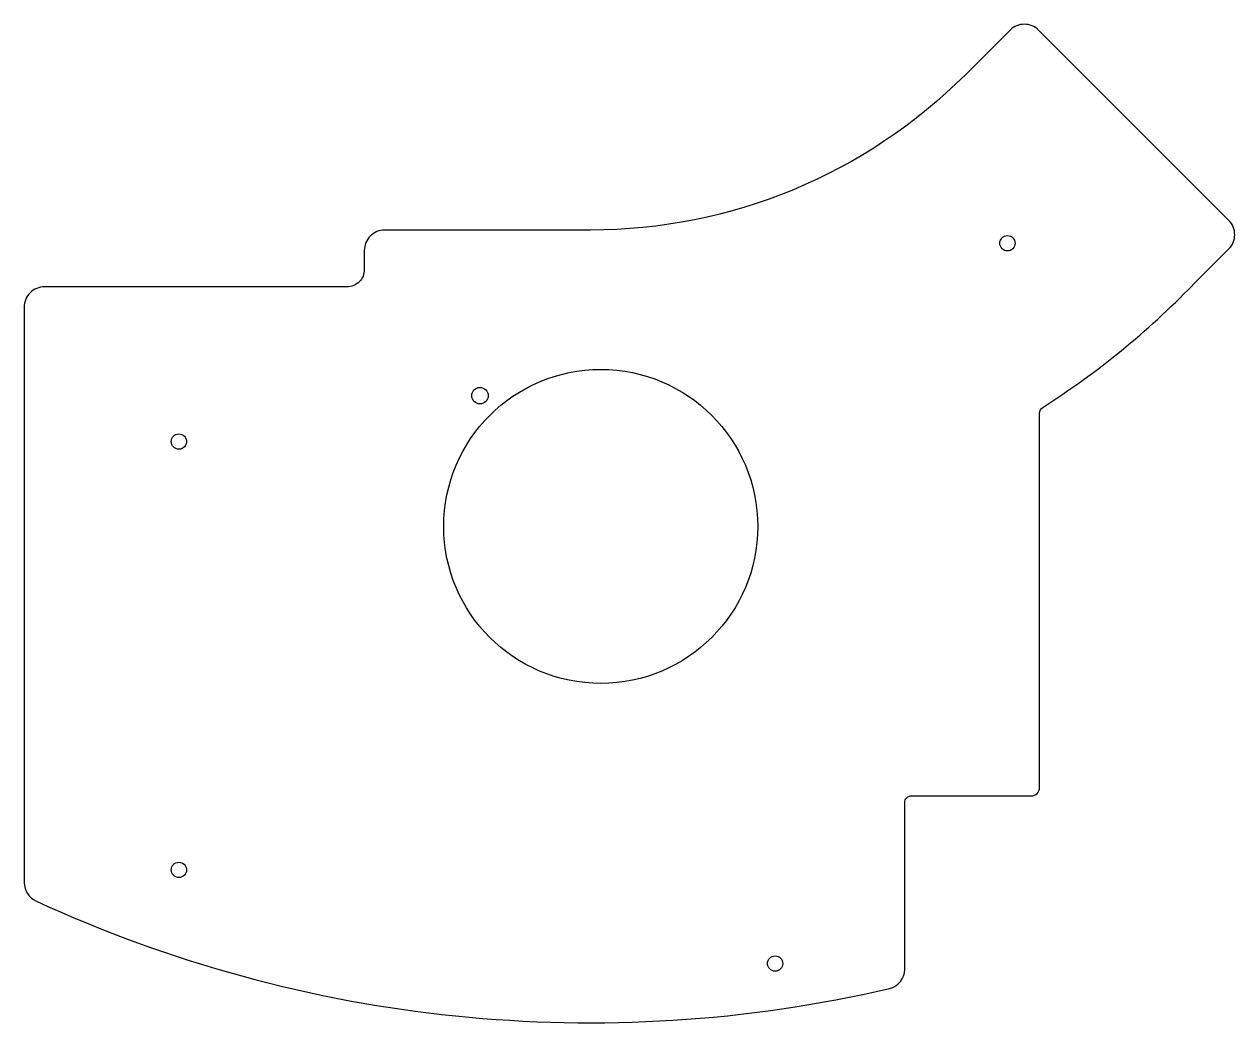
# Model space of a CAD drawing. Header units: millimetres. Extents: x -164 to -3, y -78 to 55.
import ezdxf

# ---------------------------------------------------------------- set-up
doc = ezdxf.new("R2010")
doc.units = ezdxf.units.MM
doc.layers.get('0').update_dxf_attribs({"linetype": 'CONTINUOUS'})

msp = doc.modelspace()

# ---------------------------------------------------------------- linework, layer by layer
msp.add_lwpolyline([(-45.98, -47.8), (-29.98, -47.8, 0.414214), (-28.88, -46.7), (-28.88, 3.27, -0.255884), (-28.46, 4.03, 0.057719), (-8.48, 20.32), (-8.47, 20.33), (-3.63, 25.17, 0.414214), (-3.63, 28.99), (-29.01, 54.37, 0.414214), (-32.83, 54.37), (-38.79, 48.42, -0.198912), (-88.81, 27.69), (-116.29, 27.69, 0.414214), (-118.99, 24.99), (-118.99, 22.42, -0.414214), (-121.29, 20.12), (-161.68, 20.12, 0.414214), (-164.38, 17.42), (-164.38, -59.38, 0.29251), (-162.81, -61.83, 0.166685), (-48.89, -73.51, 0.348862), (-46.88, -70.98), (-46.88, -48.7, -0.414214)], format="xyb", close=True)
for centre, radius in [((-33.17, 25.93), 1.02), ((-87.44, -11.85), 20.95), ((-103.56, 5.59), 1.1), ((-143.73, -0.53), 1.02), ((-143.73, -57.68), 1.02), ((-64.17, -70.18), 1.02)]:
    msp.add_circle(centre, radius)

doc.saveas('drawing.dxf')
